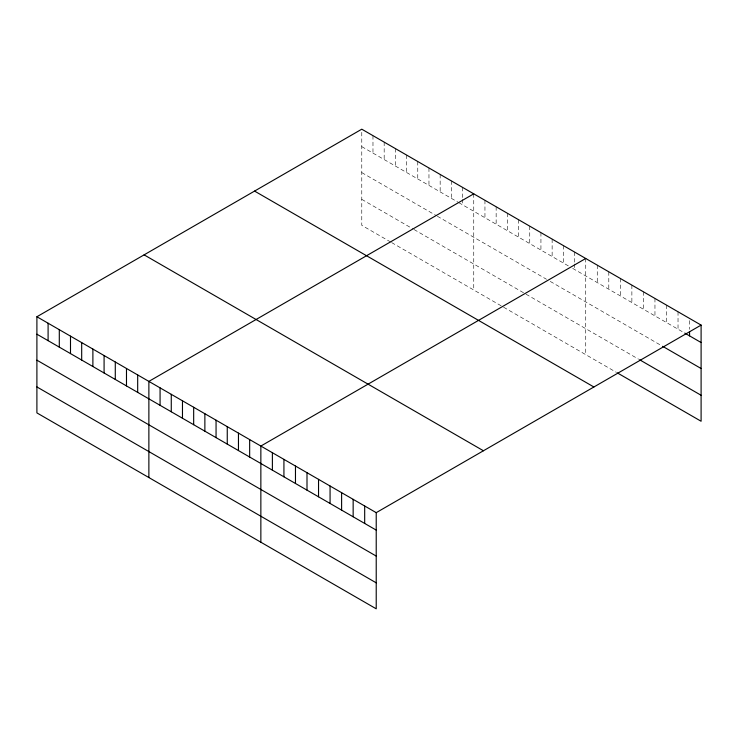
<?xml version="1.0" encoding="UTF-8"?>
<svg xmlns="http://www.w3.org/2000/svg" width="738" height="738" viewBox="0 0 738 738"><rect width="100%" height="100%" fill="white"/><g stroke="black" fill="none" stroke-linecap="round" stroke-linejoin="round"><path stroke-width="0.55" stroke-dasharray="3.69 2.77" d="M361.777 146.631L457.892 202.12M458.824 202.655L568.933 266.233M572.67 268.383L683.794 332.543M361.777 172.6L436.426 215.699M437.357 216.243L546.535 279.278M550.271 281.427L661.682 345.753M361.777 199.361L413.096 228.992M414.036 229.536L525.078 293.641M526.01 294.185L638.61 359.194M390.706 242.036L361.777 225.339L361.777 129.187M391.638 242.581L502.679 306.694M503.611 307.229L616.498 372.404M689.56 320.615L689.56 329.332M678.028 311.768L678.028 329.213M666.488 305.108L666.488 322.552M654.957 298.447L654.957 315.892M643.416 291.787L643.416 309.231M631.876 285.126L631.876 302.571M620.344 278.466L620.344 295.91M608.804 271.805L608.804 289.25M597.263 265.145L597.263 282.589M585.732 258.484L585.732 354.637M574.533 252.018L574.533 262.922M574.533 264.01L574.533 269.462M563.334 245.56L563.334 262.996M552.135 239.094L552.135 256.529M540.936 232.627L540.936 250.071M529.746 226.16L529.746 243.605M518.546 219.693L518.546 237.138M507.347 213.236L507.347 230.671M496.148 206.769L496.148 224.204M484.949 200.302L484.949 217.747M473.75 193.836L473.75 289.988M462.56 187.369L462.56 198.273M462.56 199.361L462.56 204.813M451.361 180.911L451.361 198.347M440.162 174.445L440.162 191.88M428.962 167.978L428.962 185.422M417.763 161.511L417.763 178.956M406.564 155.045L406.564 172.489M395.374 148.587L395.374 166.022M384.175 142.12L384.175 159.556M372.976 135.654L372.976 153.098"/><path stroke-width="1.11" d="M36.9 316.75L376.223 512.661L376.223 608.813L36.9 412.902L36.9 316.75L361.777 129.187L701.1 325.098L701.1 421.25L617.457 372.958M473.75 193.836L148.873 381.398L148.873 477.551M585.732 258.484L260.855 446.056L260.855 542.209M376.223 512.661L701.1 325.098M684.753 333.096L701.1 342.533M662.641 346.306L701.1 368.511M639.569 359.747L701.1 395.273M254.564 191.087L593.887 386.989M144.113 254.859L483.436 450.761M36.9 334.194L376.223 530.105M36.9 360.172L376.223 556.074M36.9 386.933L376.223 582.835M689.56 331.519L689.56 335.873M364.683 506L364.683 523.445M353.151 499.34L353.151 516.784M341.611 492.68L341.611 510.124M330.07 486.019L330.07 503.454M318.539 479.359L318.539 496.794M306.999 472.698L306.999 490.133M295.468 466.038L295.468 483.473M283.927 459.377L283.927 476.813M272.387 452.717L272.387 470.152M249.656 439.59L249.656 457.025M238.457 433.123L238.457 450.567M227.258 426.656L227.258 444.101M216.059 420.19L216.059 437.634M204.869 413.732L204.869 431.167M193.67 407.265L193.67 424.701M182.471 400.799L182.471 418.243M171.271 394.332L171.271 411.776M160.072 387.865L160.072 405.31M137.683 374.941L137.683 392.376M126.484 368.474L126.484 385.919M115.285 362.007L115.285 379.452M104.086 355.541L104.086 372.985M92.887 349.074L92.887 366.518M81.687 342.616L81.687 360.052M70.497 336.15L70.497 353.594M59.298 329.683L59.298 347.128M48.099 323.216L48.099 340.661"/></g></svg>
